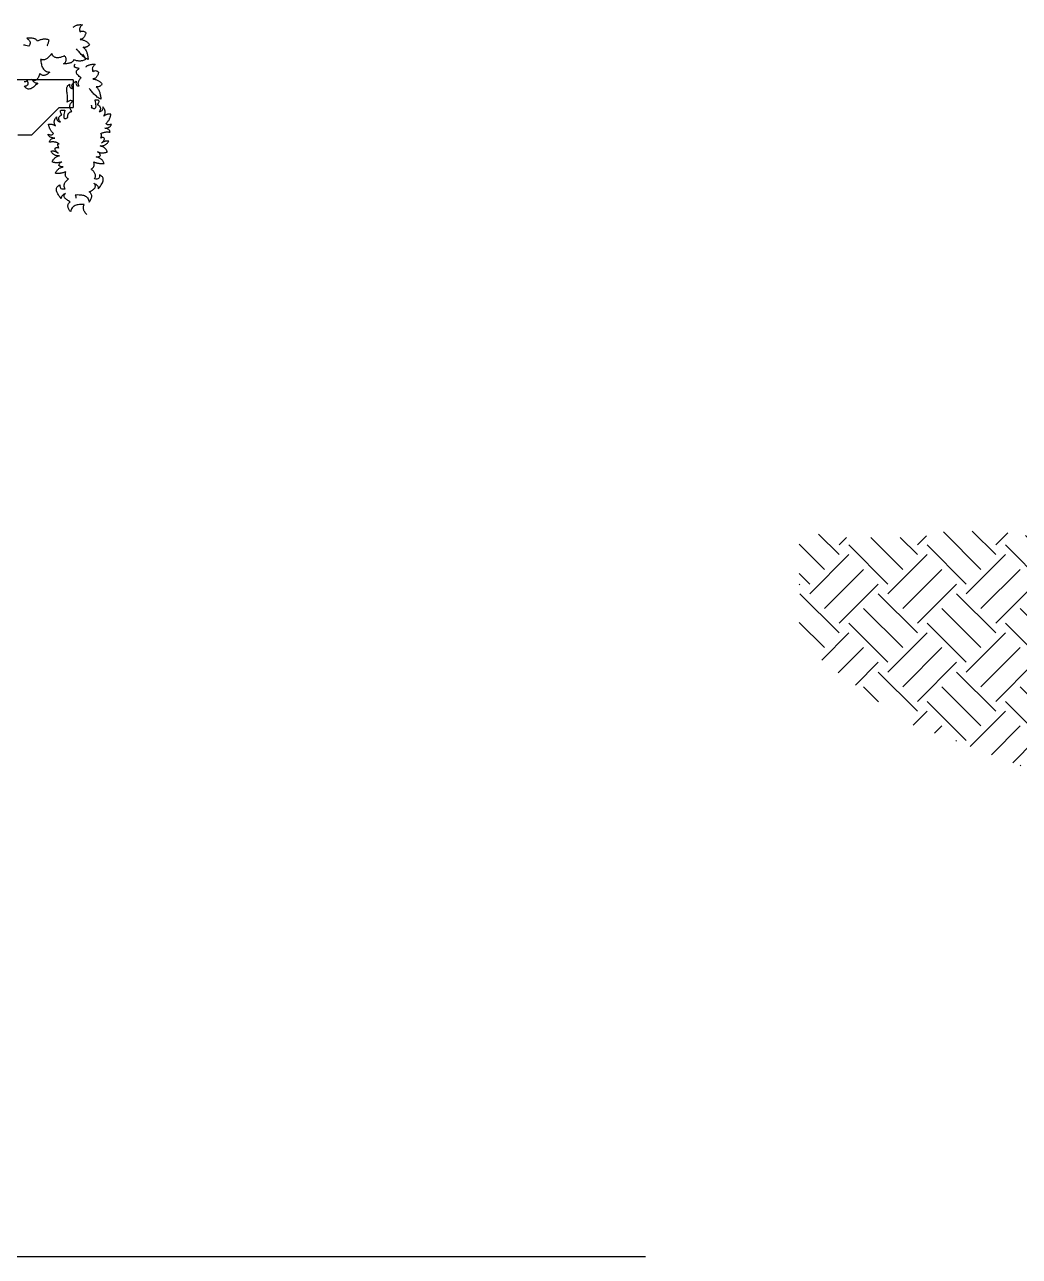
# Model space of a CAD drawing. Extents: x -24232 to 27340, y -23039 to 23489.
# Drawn here: x -17230 to -13637, y -12596 to -8147 of the extents above; entities that cross this region are included whole.
import ezdxf

# ---------------------------------------------------------------- set-up
doc = ezdxf.new("R2010")
doc.units = 0
doc.header["$LTSCALE"] = 10
for name, color, linetype in [('0-HATCH', 8, 'CONTINUOUS'), ('0-TEXT', 7, 'CONTINUOUS'), ('1', 1, 'CONTINUOUS'), ('3', 3, 'CONTINUOUS'), ('4', 4, 'CONTINUOUS')]:
    doc.layers.add(name, color=color, linetype=linetype)

# ---------------------------------------------------------------- blocks, each defined once
blk = doc.blocks.new('A$C190C71B1')
at = {"layer": '3'}
for p, q in [((1900, 1138.6), (0, 1138.6)), ((1900, 1138.6), (1900, 1038.6)), ((1850, 1038.6), (1750, 938.6)), ((1850, 1038.6), (1900, 1038.6)), ((1750, 938.6), (1700, 938.6))]:
    blk.add_line(p, q, dxfattribs=at)

msp = doc.modelspace()

# ---------------------------------------------------------------- hatches: boundary and pattern name
at = {"layer": '0-HATCH'}
h = msp.add_hatch(dxfattribs=at)
h.set_pattern_fill('EARTH', color=256, scale=800, angle=45, style=0)
h.set_pattern_definition([(45, (-38613.3, 10904.23), (3e-14, 282.8427), [200, -200]), (45, (-38666.34, 10957.27), (3e-14, 282.8427), [200, -200]), (45, (-38719.38, 11010.3), (3e-14, 282.8427), [200, -200]), (135, (-38719.38, 11045.66), (-282.8427, 3e-14), [200, -200]), (135, (-38666.34, 11098.69), (-282.8427, 3e-14), [200, -200]), (135, (-38613.3, 11151.72), (-282.8427, 3e-14), [200, -200])])
h.paths.add_polyline_path([(-5188.4, -10051.6), (-5188.4, -9999.6), (-5301.5, -9999.6), (-5404.4, -9999.6), (-5507.2, -9999.6), (-5673.3, -9999.6), (-5815.8, -9999.6), (-5969.3, -9976), (-6298.8, -9976), (-6330, -9983.8), (-6409.1, -9991.7), (-6519.9, -9999.6), (-6646.5, -9999.6), (-6773.1, -9999.6), (-6868, -9991.7), (-7004.1, -9976), (-7620.5, -9976), (-7785.8, -9999.6), (-7944.3, -9976), (-7955.4, -9976), (-7955.4, -10493.4), (-7705.4, -10493.4), (-7705.4, -10743.4), (-7738.3, -10861.6), (-7762, -10940.6), (-7846.5, -11035.6), (-7863.7, -11029.8), (-7999.4, -11075.1), (-8278.2, -11030.8), (-8410.8, -11051.3), (-8616.5, -10964.4), (-8669, -10846.4), (-8700.5, -10769), (-8711.7, -10710.1), (-8804.5, -10583.3), (-8834.4, -10493.7), (-8910, -10445.6), (-8983.1, -10372.4), (-9118.3, -10303.5), (-9211.8, -10330.2), (-9295.8, -10322.2), (-9508.8, -10273), (-9629.1, -10245.2), (-9834.1, -10236.9), (-9985.2, -10236.9), (-10074.5, -10252.4), (-10171.5, -10252.4), (-10262.1, -10308), (-10515.3, -10308), (-10696.7, -10293.9), (-10766.5, -10293.9), (-11099.8, -10358.5), (-11203.6, -10430.8), (-11228.1, -10563.5), (-11287, -10846.4), (-11333.1, -10860.5), (-11361.4, -10927.7), (-11415.1, -10973.6), (-11463.7, -10978), (-11592.1, -10986.8), (-11833.2, -11010.9), (-11891.9, -11035.5), (-12026.1, -11027.6), (-12137.2, -11027.6), (-12200.5, -11003.9), (-12205.4, -10743.4), (-12205.4, -10493.4), (-11955.4, -10493.4), (-11955.4, -9976), (-12058.1, -10015.5), (-12129.3, -9999.6), (-12240, -9991.7), (-12326.4, -9976), (-12328.1, -9976), (-12398.3, -9983.8), (-12501.1, -10007.6), (-12619.8, -9999.6), (-12706.8, -9999.6), (-12770.1, -9999.6), (-12809.7, -9999.6), (-13014.3, -9976), (-13231.4, -9976), (-13308.1, -9999.6), (-13513.8, -9999.6), (-13616.7, -9991.7), (-13718.7, -9976), (-13894.3, -9976), (-13941, -9983.8), (-13996.4, -9999.6), (-14059.7, -9999.6), (-14138.8, -9999.6), (-14217.9, -9999.6), (-14281.2, -9999.6), (-14344.5, -9991.7), (-14407.3, -9976), (-14432.7, -9976), (-14432.7, -10335.1), (-14415.7, -10363.4), (-14344.5, -10450.4), (-14036, -10671.8), (-13490.1, -10877.4), (-13284.4, -10932.7), (-12928.3, -11122.5), (-12588.1, -11185.8), (-12437.8, -11233.2), (-11971, -11170), (-11456.8, -11146.2), (-11179.9, -11138.3), (-10997.9, -11106.7), (-10934.6, -11098.8), (-10839.7, -11051.3), (-10768.5, -11027.6), (-10586.5, -10956.5), (-10309.6, -10901.1), (-10230.5, -10893.2), (-9739.9, -10877.4), (-9581.7, -10909), (-9423.5, -10932.7), (-9146.6, -10972.3), (-9075.4, -10996), (-8798.5, -11122.5), (-8553.2, -11233.2), (-8292.1, -11241.1), (-8070.6, -11217.4), (-7880.7, -11185.8), (-7524.7, -11138.3), (-7200.3, -11083), (-6875.9, -11051.3), (-6638.6, -11003.9), (-6432.9, -10988.1), (-6298.4, -10940.6), (-6243, -10909), (-6013.5, -10806.2), (-5887, -10703.4), (-5823.7, -10592.7)])

# ---------------------------------------------------------------- linework, layer by layer
at = {"layer": '1'}
for points in [[(-17054.6, -8155.8), (-17054.6, -8155.8), (-17052.7, -8154.3), (-17050.8, -8153), (-17048.8, -8151.8), (-17046.9, -8150.8), (-17044.9, -8149.8), (-17042.8, -8149), (-17040.7, -8148.4), (-17038.6, -8147.8), (-17036.5, -8147.3), (-17034.3, -8147.1), (-17032.2, -8146.9), (-17029.9, -8146.7), (-17027.7, -8146.6), (-17025.5, -8146.8), (-17023.2, -8146.9), (-17020.9, -8147.1), (-17020.9, -8147.1), (-17023.1, -8148.7), (-17025, -8150.3), (-17026.5, -8151.9), (-17027.8, -8153.6), (-17029, -8155.2), (-17029.8, -8156.7), (-17030.5, -8158.3), (-17031, -8159.9), (-17031.4, -8161.4), (-17031.4, -8163), (-17031.4, -8164.5), (-17031.3, -8166.2), (-17031.1, -8167.8), (-17030.7, -8169.4), (-17030.3, -8170.9), (-17029.8, -8172.5), (-17029.8, -8172.5), (-17026.1, -8170.8), (-17022.7, -8170), (-17019.8, -8169.8), (-17017.1, -8170.2), (-17014.8, -8171.2), (-17012.6, -8172.4), (-17010.6, -8173.9), (-17008.8, -8175.8), (-17008.8, -8175.8), (-17009.4, -8178.2), (-17010.2, -8180.7), (-17010.9, -8183.1), (-17012, -8185.2), (-17012.9, -8187.3), (-17013.8, -8189.2), (-17015, -8191.1), (-17016.3, -8192.7), (-17017.5, -8194.2), (-17018.9, -8195.5), (-17020.4, -8196.7), (-17022.1, -8197.7), (-17023.8, -8198.6), (-17025.7, -8199.3), (-17027.7, -8199.7), (-17029.7, -8199.9), (-17029.7, -8199.9), (-17026.7, -8200.4), (-17023.8, -8200.9), (-17021.1, -8201.5), (-17018.4, -8202.3), (-17015.9, -8203.2), (-17013.5, -8204), (-17011.2, -8205.1), (-17009, -8206.3), (-17007, -8207.5), (-17005, -8208.9), (-17003.2, -8210.3), (-17001.4, -8211.9), (-16999.7, -8213.6), (-16998.3, -8215.4), (-16996.9, -8217.3), (-16995.6, -8219.2), (-16995.6, -8219.2), (-16996.8, -8220.5), (-16998.1, -8221.7), (-16999.3, -8222.8), (-17000.7, -8223.8), (-17002, -8224.7), (-17003.3, -8225.5), (-17004.7, -8226.4), (-17006, -8227.1), (-17007.4, -8227.7), (-17008.8, -8228.1), (-17010.4, -8228.6), (-17011.9, -8228.7), (-17013.4, -8228.9), (-17014.8, -8228.9), (-17016.4, -8228.8), (-17018, -8228.6), (-17018, -8228.6), (-17015.5, -8230.8), (-17013.3, -8233.3), (-17011.5, -8235.7), (-17009.7, -8238.2), (-17008.2, -8240.9), (-17007, -8243.4), (-17005.8, -8246.2), (-17004.8, -8249), (-17004, -8251.8), (-17003.2, -8254.7), (-17002.6, -8257.6), (-17002.1, -8260.6), (-17001.7, -8263.5), (-17001.2, -8266.5), (-17000.8, -8269.5), (-17000.3, -8272.4), (-17000.3, -8272.4), (-17003, -8271.7), (-17005.7, -8270.7), (-17008.4, -8269.1), (-17011.4, -8267.2), (-17014.1, -8265.1), (-17017, -8262.6), (-17019.9, -8260.1), (-17022.7, -8257.3), (-17025.6, -8254.4), (-17028.3, -8251.4), (-17031.1, -8248.4), (-17033.6, -8245.4), (-17036.1, -8242.5), (-17038.4, -8239.7), (-17040.5, -8237.1), (-17042.5, -8234.6)], [(-17148.8, -8223.2), (-17148, -8221.6), (-17146.9, -8219.3), (-17145.9, -8217.1), (-17145, -8214.7), (-17144.1, -8212.4), (-17143.3, -8210), (-17142.6, -8207.5), (-17142, -8204.9), (-17141.4, -8202.3), (-17141.4, -8202.3), (-17144.2, -8201.3), (-17146.8, -8200.5), (-17149.5, -8199.9), (-17152.3, -8199.6), (-17155, -8199.3), (-17157.7, -8199.2), (-17160.3, -8199.3), (-17162.9, -8199.6), (-17165.6, -8200), (-17168.3, -8200.5), (-17170.9, -8201.2), (-17173.6, -8202.1), (-17176.2, -8203), (-17178.8, -8204.1), (-17181.4, -8205.3), (-17184, -8206.7), (-17184, -8206.7), (-17185.3, -8204.4), (-17186.8, -8202.5), (-17188.4, -8200.8), (-17190.3, -8199.4), (-17192.4, -8198.3), (-17194.6, -8197.4), (-17197.1, -8196.8), (-17199.6, -8196.3), (-17202.3, -8196), (-17205, -8195.8), (-17207.9, -8195.8), (-17210.7, -8195.7), (-17213.7, -8195.8), (-17216.6, -8195.9), (-17219.6, -8196), (-17222.6, -8196.1), (-17222.6, -8196.1), (-17220.2, -8197.5), (-17218, -8199), (-17216.1, -8200.5), (-17214.5, -8202.1), (-17213.1, -8203.6), (-17212, -8205.3), (-17211.2, -8207.1), (-17210.5, -8208.8), (-17210.2, -8210.7), (-17210.1, -8212.6), (-17210.3, -8214.5), (-17210.7, -8216.4), (-17211.3, -8218.5), (-17212.4, -8220.6), (-17213.6, -8222.7), (-17215, -8224.8), (-17215, -8224.8), (-17220.3, -8223.1), (-17225.1, -8221.9), (-17229.7, -8221), (-17233.8, -8220.5)], [(-17020, -8253.1), (-17019, -8254.6), (-17017.7, -8256.7), (-17016.4, -8258.8), (-17015.2, -8261), (-17014.1, -8263.3), (-17013, -8265.5), (-17012, -8267.9), (-17011.1, -8270.4), (-17010.2, -8273), (-17010.2, -8273), (-17012.8, -8274.3), (-17015.3, -8275.3), (-17018, -8276.3), (-17020.7, -8276.9), (-17023.3, -8277.5), (-17026, -8277.9), (-17028.6, -8278.1), (-17031.3, -8278.1), (-17034, -8278.1), (-17036.7, -8277.9), (-17039.4, -8277.5), (-17042.1, -8276.9), (-17044.8, -8276.4), (-17047.6, -8275.5), (-17050.3, -8274.7), (-17053, -8273.6), (-17053, -8273.6), (-17054, -8276), (-17055.3, -8278.1), (-17056.7, -8279.9), (-17058.4, -8281.6), (-17060.4, -8282.9), (-17062.5, -8284.1), (-17064.9, -8285), (-17067.3, -8285.7), (-17069.9, -8286.4), (-17072.6, -8286.9), (-17075.4, -8287.3), (-17078.2, -8287.7), (-17081.2, -8287.9), (-17084.2, -8288.2), (-17087.1, -8288.4), (-17090.1, -8288.7), (-17090.1, -8288.7), (-17087.8, -8286.9), (-17085.9, -8285.3), (-17084.2, -8283.6), (-17082.8, -8281.8), (-17081.5, -8280.1), (-17080.6, -8278.3), (-17080, -8276.4), (-17079.6, -8274.6), (-17079.5, -8272.7), (-17079.6, -8270.8), (-17080.1, -8269), (-17080.7, -8267.1), (-17081.6, -8265.1), (-17082.8, -8263.2), (-17084.3, -8261.2), (-17086, -8259.2), (-17086, -8259.2), (-17091, -8261.6), (-17095.6, -8263.4), (-17100, -8264.8), (-17104.1, -8265.7), (-17107.8, -8266.3), (-17111.3, -8266.6), (-17114.4, -8266.4), (-17117.4, -8265.9), (-17120, -8264.9), (-17122.5, -8263.8), (-17124.6, -8262.2), (-17126.5, -8260.4), (-17128.2, -8258.3), (-17129.8, -8256), (-17131.1, -8253.3), (-17132.3, -8250.5), (-17132.3, -8250.5), (-17134.5, -8253.7), (-17136.8, -8256.8), (-17139.1, -8259.6), (-17141.4, -8262.2), (-17143.7, -8264.6), (-17146.1, -8266.7), (-17148.6, -8268.7), (-17150.9, -8270.3), (-17153.5, -8271.6), (-17156, -8272.6), (-17158.6, -8273.4), (-17161.2, -8273.8), (-17163.9, -8273.9), (-17166.6, -8273.6), (-17169.3, -8273), (-17172.2, -8272.1), (-17172.2, -8272.1), (-17171.7, -8276.6), (-17171.2, -8281), (-17170.4, -8285.5), (-17169.6, -8289.6), (-17168.6, -8293.6), (-17167.4, -8297.4), (-17165.9, -8300.9), (-17164.3, -8304.2), (-17162.3, -8307.1), (-17160, -8309.9), (-17157.5, -8312.2), (-17154.6, -8314.1), (-17151.3, -8315.7), (-17147.6, -8316.9), (-17143.6, -8317.6), (-17139, -8317.8), (-17139, -8317.8), (-17141.2, -8319.8), (-17143.4, -8321.8), (-17145.6, -8323.5), (-17148, -8325.1), (-17150.2, -8326.5), (-17152.5, -8327.8), (-17154.7, -8328.8), (-17157, -8329.6), (-17159.3, -8329.9), (-17161.5, -8330.2), (-17163.8, -8330), (-17166.1, -8329.5), (-17168.5, -8328.7), (-17170.8, -8327.3), (-17173, -8325.6), (-17175.4, -8323.4), (-17175.4, -8323.4), (-17176.5, -8326.7), (-17177.7, -8330), (-17179, -8333), (-17180.3, -8335.9), (-17181.7, -8338.5), (-17183.2, -8340.9), (-17184.8, -8343.1), (-17186.4, -8344.9), (-17188.3, -8346.3), (-17190.1, -8347.5), (-17192.1, -8348.2), (-17194.1, -8348.4), (-17196.3, -8348.3), (-17198.6, -8347.5), (-17201.1, -8346.3), (-17203.7, -8344.5), (-17203.7, -8344.5), (-17201.6, -8347.5), (-17199.3, -8350.3), (-17196.9, -8352.7), (-17194.4, -8354.8), (-17191.7, -8356.4), (-17188.8, -8357.4), (-17185.7, -8357.7), (-17182.3, -8357.3), (-17182.3, -8357.3), (-17186.5, -8361.9), (-17190.5, -8365.8), (-17194.3, -8369.4), (-17197.9, -8372.3), (-17201.6, -8374.8), (-17204.9, -8376.6), (-17208.2, -8378.1), (-17211.4, -8379.1), (-17214.4, -8379.4), (-17217.2, -8379.3), (-17219.8, -8378.7), (-17222.2, -8377.7), (-17224.6, -8376.1), (-17226.8, -8374.1), (-17228.8, -8371.7), (-17230.7, -8368.8)], [(-17005.8, -8832.3), (-17006.7, -8831.3), (-17009, -8828.6), (-17011.1, -8826), (-17012.9, -8823.4), (-17014.5, -8820.6), (-17015.7, -8818.1), (-17016.7, -8815.4), (-17017.4, -8812.8), (-17017.8, -8810), (-17017.8, -8807.4), (-17017.5, -8804.7), (-17016.9, -8802.1), (-17015.9, -8799.5), (-17014.6, -8796.8), (-17014.6, -8796.8), (-17019.2, -8796.6), (-17023.6, -8796.6), (-17028.1, -8796.7), (-17032.3, -8796.9), (-17036.4, -8797.3), (-17040.3, -8798), (-17044.1, -8799), (-17047.6, -8800.2), (-17050.7, -8801.8), (-17053.7, -8803.6), (-17056.4, -8805.8), (-17058.7, -8808.4), (-17060.7, -8811.5), (-17062.4, -8815), (-17063.6, -8818.9), (-17064.5, -8823.4), (-17064.5, -8823.4), (-17066.1, -8821), (-17067.8, -8818.5), (-17069.2, -8816.1), (-17070.4, -8813.5), (-17071.5, -8811.1), (-17072.5, -8808.7), (-17073.2, -8806.3), (-17073.7, -8804), (-17073.7, -8801.7), (-17073.6, -8799.4), (-17073.1, -8797.1), (-17072.4, -8794.9), (-17071.2, -8792.7), (-17069.5, -8790.6), (-17067.5, -8788.6), (-17065, -8786.5), (-17065, -8786.5), (-17068.1, -8785), (-17071.2, -8783.4), (-17074, -8781.7), (-17076.7, -8780), (-17079.1, -8778.3), (-17081.2, -8776.4), (-17083.2, -8774.6), (-17084.8, -8772.7), (-17086, -8770.7), (-17086.8, -8768.7), (-17087.3, -8766.6), (-17087.3, -8764.6), (-17086.8, -8762.5), (-17085.7, -8760.3), (-17084.2, -8758), (-17082, -8755.6), (-17082, -8755.6), (-17085.3, -8757.3), (-17088.3, -8759.2), (-17091.1, -8761.2), (-17093.5, -8763.4), (-17095.5, -8765.9), (-17096.9, -8768.7), (-17097.6, -8771.7), (-17097.6, -8775.1), (-17097.6, -8775.1), (-17101.6, -8770.4), (-17105, -8765.8), (-17107.9, -8761.6), (-17110.4, -8757.6), (-17112.3, -8753.6), (-17113.7, -8750.1), (-17114.7, -8746.6), (-17115.2, -8743.3), (-17115.2, -8740.3), (-17114.7, -8737.5), (-17113.7, -8735), (-17112.4, -8732.7), (-17110.5, -8730.6), (-17108.2, -8728.7), (-17105.5, -8727), (-17102.4, -8725.6), (-17102.4, -8725.6), (-17102.4, -8729.8), (-17101.9, -8733.2), (-17100.7, -8736.1), (-17098.9, -8738.1), (-17096.2, -8739.6), (-17092.9, -8740.3), (-17088.7, -8740.3), (-17083.6, -8739.6), (-17083.6, -8739.6), (-17085.1, -8736.9), (-17086.3, -8734.4), (-17087, -8731.8), (-17087.3, -8729.4), (-17087.3, -8726.9), (-17087.1, -8724.7), (-17086.5, -8722.4), (-17085.6, -8720.2), (-17084.4, -8718), (-17083.2, -8716), (-17081.6, -8713.8), (-17079.9, -8711.8), (-17077.9, -8709.9), (-17076, -8707.9), (-17073.9, -8706), (-17071.7, -8704.1), (-17071.7, -8704.1), (-17073.5, -8703.2), (-17075.2, -8702.1), (-17076.7, -8701), (-17078, -8699.8), (-17079.1, -8698.5), (-17080.2, -8697.2), (-17081, -8695.6), (-17081.8, -8694), (-17082.3, -8692.4), (-17082.7, -8690.6), (-17082.9, -8688.6), (-17083, -8686.7), (-17082.9, -8684.6), (-17082.7, -8682.4), (-17082.2, -8680.3), (-17081.7, -8677.9), (-17081.7, -8677.9), (-17083.9, -8679.1), (-17086.1, -8680.1), (-17088.2, -8680.9), (-17090.6, -8681.7), (-17092.8, -8682.3), (-17095.2, -8682.8), (-17097.5, -8683.1), (-17099.9, -8683.5), (-17102.2, -8683.8), (-17104.5, -8684), (-17107, -8684), (-17109.4, -8684), (-17111.8, -8684), (-17114.3, -8683.9), (-17116.7, -8683.8), (-17119.1, -8683.7), (-17119.1, -8683.7), (-17118.1, -8681.4), (-17116.9, -8679.2), (-17115.6, -8677), (-17114.2, -8675.1), (-17112.8, -8673.3), (-17111.3, -8671.5), (-17109.6, -8669.8), (-17107.9, -8668.3), (-17106, -8666.9), (-17104.1, -8665.6), (-17102.1, -8664.4), (-17099.9, -8663.4), (-17097.7, -8662.6), (-17095.4, -8661.7), (-17093.1, -8661), (-17090.6, -8660.4), (-17090.6, -8660.4), (-17093.1, -8660.4), (-17095.4, -8660.2), (-17097.7, -8659.8), (-17099.7, -8659.4), (-17101.5, -8658.7), (-17103.2, -8657.8), (-17104.6, -8656.9), (-17105.9, -8655.6), (-17105.9, -8655.6), (-17105.1, -8652.3), (-17104, -8649.7), (-17102.8, -8647.6), (-17101.4, -8645.8), (-17100, -8644.5), (-17098.4, -8643.5), (-17096.8, -8642.7), (-17095.1, -8642.1), (-17095.1, -8642.1), (-17097.4, -8642.9), (-17099.6, -8643.7), (-17101.7, -8644.3), (-17103.9, -8644.7), (-17106.1, -8645.2), (-17108.3, -8645.5), (-17110.5, -8645.7), (-17112.7, -8645.8), (-17114.8, -8645.7), (-17117, -8645.6), (-17119.2, -8645.4), (-17121.3, -8645.1), (-17123.4, -8644.7), (-17125.5, -8644.2), (-17127.8, -8643.6), (-17129.9, -8642.9), (-17129.9, -8642.9), (-17129.6, -8641), (-17129, -8639.2), (-17128.3, -8637.5), (-17127.4, -8635.8), (-17126.4, -8634.1), (-17125.2, -8632.6), (-17123.8, -8631.1), (-17122.3, -8629.7), (-17120.7, -8628.2), (-17118.8, -8626.9), (-17116.8, -8625.6), (-17114.7, -8624.5), (-17112.4, -8623.3), (-17109.8, -8622.2), (-17107.3, -8621.1), (-17104.5, -8620.2), (-17104.5, -8620.2), (-17107.8, -8620.4), (-17110.7, -8620.4), (-17113.4, -8620.1), (-17115.9, -8619.6), (-17118.3, -8619), (-17120.5, -8618.2), (-17122.6, -8617.2), (-17124.4, -8616.1), (-17126.2, -8614.8), (-17127.8, -8613.4), (-17129.3, -8612.1), (-17130.6, -8610.4), (-17131.9, -8608.8), (-17133.1, -8607.1), (-17134.3, -8605.3), (-17135.5, -8603.5), (-17135.5, -8603.5), (-17134, -8603.3), (-17132.5, -8603.2), (-17131, -8603.1), (-17129.3, -8603), (-17127.9, -8603.1), (-17126.2, -8603.1), (-17124.6, -8603.4), (-17123, -8603.7), (-17121.5, -8604.2), (-17119.8, -8604.7), (-17118.1, -8605.4), (-17116.3, -8606.3), (-17114.5, -8607.3), (-17112.7, -8608.4), (-17110.8, -8609.8), (-17108.9, -8611.3), (-17108.9, -8611.3), (-17112, -8608.7), (-17114.6, -8606.3), (-17116.7, -8603.8), (-17118.4, -8601.5), (-17119.5, -8599.1), (-17119.9, -8596.9), (-17120.1, -8594.5), (-17119.6, -8592.4), (-17119.6, -8592.4), (-17117.6, -8591.5), (-17115.8, -8590.9), (-17114, -8590.5), (-17112.4, -8590.4), (-17110.9, -8590.6), (-17109.5, -8591), (-17108.2, -8591.8), (-17107.1, -8592.7), (-17107.1, -8592.7), (-17108.2, -8588.9), (-17109.1, -8585.7), (-17109.6, -8583), (-17109.8, -8580.8), (-17109.7, -8579), (-17108.9, -8577.8), (-17107.6, -8577.1), (-17105.5, -8577), (-17105.5, -8577), (-17107.4, -8575.9), (-17109.5, -8574.9), (-17111.4, -8573.9), (-17113.5, -8573), (-17115.6, -8572.4), (-17117.7, -8571.8), (-17119.8, -8571.1), (-17122.1, -8570.8), (-17124.2, -8570.4), (-17126.5, -8570.3), (-17128.8, -8570.3), (-17131.1, -8570.3), (-17133.4, -8570.3), (-17135.9, -8570.6), (-17138.3, -8571.1), (-17140.7, -8571.5), (-17140.7, -8571.5), (-17140.2, -8568.6), (-17139.1, -8565.9), (-17137.6, -8563.4), (-17135.5, -8561.3), (-17132.9, -8559.7), (-17129.8, -8558.2), (-17125.9, -8557.3), (-17121.4, -8556.6), (-17121.4, -8556.6), (-17124, -8556.5), (-17126.4, -8556.3), (-17128.6, -8555.9), (-17130.8, -8555.4), (-17132.7, -8554.8), (-17134.6, -8554.3), (-17136.3, -8553.5), (-17137.8, -8552.7), (-17139.2, -8551.8), (-17140.5, -8550.8), (-17141.7, -8549.6), (-17142.7, -8548.4), (-17143.5, -8547.1), (-17144.3, -8545.9), (-17144.8, -8544.3), (-17145.4, -8542.8), (-17145.4, -8542.8), (-17141.3, -8543.7), (-17137.5, -8544.2), (-17134.3, -8544.4), (-17131.7, -8544.2), (-17129.5, -8543.7), (-17127.9, -8542.6), (-17126.7, -8541.2), (-17126.1, -8539.4), (-17126.1, -8539.4), (-17128.4, -8537.1), (-17130.6, -8535), (-17132.5, -8532.8), (-17134.2, -8530.7), (-17135.7, -8528.6), (-17137, -8526.4), (-17138, -8524.4), (-17139, -8522.3), (-17139.9, -8520.3), (-17140.6, -8518.2), (-17141.3, -8516.2), (-17141.9, -8514.1), (-17142.4, -8512.2), (-17142.8, -8510.2), (-17143.3, -8508.2), (-17143.8, -8506.2), (-17143.8, -8506.2), (-17142, -8506), (-17140.1, -8505.9), (-17138.3, -8505.8), (-17136.6, -8505.9), (-17134.8, -8506), (-17133.2, -8506.2), (-17131.5, -8506.5), (-17129.9, -8506.9), (-17128.3, -8507.3), (-17126.8, -8507.9), (-17125.2, -8508.6), (-17123.8, -8509.3), (-17122.4, -8510.1), (-17120.8, -8510.9), (-17119.6, -8511.9), (-17118.2, -8512.9), (-17118.2, -8512.9), (-17119.7, -8510.2), (-17120.9, -8507.7), (-17121.9, -8505.3), (-17122.5, -8502.9), (-17122.8, -8500.6), (-17123, -8498.4), (-17122.9, -8496.2), (-17122.6, -8494.2), (-17122.1, -8492.2), (-17121.5, -8490.3), (-17120.7, -8488.5), (-17119.7, -8486.5), (-17118.7, -8484.9), (-17117.4, -8483.1), (-17116.2, -8481.3), (-17114.9, -8479.7), (-17114.9, -8479.7), (-17114.6, -8484.7), (-17113.6, -8488.6), (-17112.3, -8491.7), (-17110.5, -8493.9), (-17108.5, -8495.6), (-17106, -8496.7), (-17103.5, -8497.5), (-17100.9, -8497.8), (-17100.9, -8497.8), (-17102.6, -8495.9), (-17104, -8493.9), (-17105.2, -8492), (-17105.9, -8490.2), (-17106.6, -8488.4), (-17106.9, -8486.7), (-17106.9, -8484.9), (-17106.8, -8483.3), (-17106.2, -8481.8), (-17105.5, -8480.2), (-17104.4, -8478.7), (-17103.2, -8477.3), (-17101.6, -8476), (-17099.7, -8474.5), (-17097.7, -8473.4), (-17095.2, -8472.1), (-17095.2, -8472.1), (-17097.6, -8468.7), (-17099.2, -8465.6), (-17100.3, -8463.1), (-17100.9, -8461), (-17101, -8459.4), (-17100.6, -8458.1), (-17100, -8457), (-17098.8, -8456.3), (-17097.5, -8455.8), (-17096, -8455.5), (-17094.4, -8455.4), (-17092.5, -8455.3), (-17090.6, -8455.4), (-17088.7, -8455.3), (-17086.9, -8455.3), (-17085.2, -8455.2), (-17085.2, -8455.2), (-17086.6, -8461.5), (-17087.8, -8466.8), (-17088.5, -8471.4), (-17088.8, -8475.3), (-17088.8, -8478.6), (-17088.7, -8481.2), (-17088, -8483.1), (-17087.2, -8484.6), (-17086.3, -8485.6), (-17085, -8486.1), (-17083.5, -8486.3), (-17081.8, -8486), (-17080.2, -8485.5), (-17078.2, -8484.8), (-17076.2, -8483.8), (-17074.2, -8482.6), (-17074.2, -8482.6), (-17074.4, -8480.4), (-17074.6, -8478.4), (-17074.5, -8476.3), (-17074.2, -8474.5), (-17073.9, -8472.6), (-17073.3, -8471), (-17072.6, -8469.3), (-17071.8, -8467.9), (-17070.7, -8466.6), (-17069.6, -8465.3), (-17068.3, -8464.1), (-17066.9, -8463.1), (-17065.1, -8462.1), (-17063.4, -8461.3), (-17061.5, -8460.6), (-17059.4, -8459.9), (-17059.4, -8459.9), (-17061.4, -8457.4), (-17063.1, -8455), (-17064.5, -8452.5), (-17065.6, -8450.1), (-17066.4, -8447.7), (-17067, -8445.4), (-17067.2, -8443.1), (-17067.1, -8440.8), (-17066.7, -8438.5), (-17066, -8436.3), (-17065.1, -8434.1), (-17063.8, -8431.9), (-17062.2, -8429.7), (-17060.4, -8427.6), (-17058.3, -8425.7), (-17055.8, -8423.6), (-17055.8, -8423.6), (-17058.1, -8422.2), (-17060.5, -8421.4), (-17062.9, -8421), (-17065.4, -8421.2), (-17067.9, -8421.9), (-17070.6, -8423), (-17073.2, -8424.7), (-17076, -8426.9), (-17076, -8426.9), (-17075.9, -8425.3), (-17075.9, -8423.8), (-17075.7, -8422.2), (-17075.7, -8420.6), (-17075.5, -8419.1), (-17075.5, -8417.5), (-17075.4, -8416), (-17075.3, -8414.4), (-17075.2, -8412.8), (-17075.2, -8411.3), (-17075, -8409.7), (-17075, -8408), (-17074.8, -8406.6), (-17074.8, -8404.9), (-17074.7, -8403.5), (-17074.6, -8401.8), (-17074.6, -8401.8), (-17075.9, -8397.1), (-17076.9, -8392.8), (-17077.6, -8389), (-17078, -8385.4), (-17078.1, -8382.1), (-17078.1, -8379.2), (-17077.7, -8376.5), (-17077.2, -8374.1), (-17076.4, -8371.9), (-17075.6, -8369.9), (-17074.6, -8368.3), (-17073.4, -8366.6), (-17072, -8365.3), (-17070.7, -8363.9), (-17069.2, -8362.7), (-17067.6, -8361.6), (-17067.6, -8361.6), (-17068.1, -8365.5), (-17068, -8368.8), (-17067.3, -8371.6), (-17066.1, -8373.8), (-17064.2, -8375.5), (-17061.9, -8376.7), (-17059, -8377.4), (-17055.5, -8377.5), (-17055.5, -8377.5), (-17057, -8374.9), (-17058.1, -8372.3), (-17058.7, -8370.1), (-17059, -8368), (-17059.1, -8366), (-17058.8, -8364.1), (-17058, -8362.4), (-17057.2, -8360.9), (-17056.1, -8359.5), (-17054.8, -8358.2), (-17053.3, -8356.8), (-17051.6, -8355.6), (-17049.7, -8354.5), (-17047.7, -8353.4), (-17045.6, -8352.4), (-17043.4, -8351.4), (-17043.4, -8351.4), (-17044.4, -8355.4), (-17044.6, -8358.9), (-17044.2, -8361.8), (-17043.2, -8364.2), (-17041.5, -8366), (-17039.2, -8367.3), (-17036.1, -8368), (-17032.5, -8368.2), (-17032.5, -8368.2), (-17033.9, -8366.2), (-17034.9, -8364.2), (-17035.7, -8362.2), (-17036.2, -8360.3), (-17036.4, -8358.3), (-17036.3, -8356.5), (-17036, -8354.6), (-17035.6, -8352.7), (-17034.8, -8350.9), (-17034.1, -8349.1), (-17033, -8347.3), (-17031.9, -8345.5), (-17030.6, -8343.7), (-17029.2, -8341.9), (-17027.8, -8340.1), (-17026.3, -8338.3), (-17026.3, -8338.3), (-17029.8, -8335.8), (-17033, -8333.4), (-17035.7, -8330.9), (-17037.9, -8328.5), (-17039.9, -8326.3), (-17041.3, -8324), (-17042.3, -8321.9), (-17042.9, -8319.8), (-17043.1, -8317.7), (-17042.8, -8315.9), (-17042.2, -8313.9), (-17041, -8312), (-17039.5, -8310.2), (-17037.6, -8308.5), (-17035.3, -8306.9), (-17032.5, -8305.2), (-17032.5, -8305.2), (-17034.4, -8304.8), (-17036.4, -8304.3), (-17038.3, -8303.9), (-17040.2, -8303.4), (-17042.2, -8303.1), (-17043.9, -8302.5), (-17045.6, -8301.9), (-17047, -8301.4), (-17048.3, -8300.6), (-17049.3, -8299.7), (-17050, -8298.6), (-17050.4, -8297.4), (-17050.4, -8295.9), (-17050.1, -8294.2), (-17049.3, -8292.2), (-17048, -8290), (-17048, -8290), (-17048, -8289.9)], [(-17008.6, -8298.8), (-17008.6, -8298.8), (-17006.7, -8297.3), (-17004.9, -8296), (-17002.8, -8294.8), (-17000.9, -8293.8), (-16998.9, -8292.8), (-16996.8, -8292), (-16994.7, -8291.3), (-16992.6, -8290.8), (-16990.5, -8290.3), (-16988.3, -8290.1), (-16986.2, -8289.8), (-16983.9, -8289.7), (-16981.7, -8289.6), (-16979.6, -8289.8), (-16977.3, -8289.9), (-16975, -8290.1), (-16975, -8290.1), (-16977.1, -8291.7), (-16979, -8293.3), (-16980.5, -8294.9), (-16981.8, -8296.5), (-16983, -8298.2), (-16983.8, -8299.7), (-16984.5, -8301.3), (-16985, -8302.9), (-16985.4, -8304.4), (-16985.5, -8306), (-16985.4, -8307.5), (-16985.3, -8309.2), (-16985.1, -8310.8), (-16984.8, -8312.4), (-16984.3, -8313.9), (-16983.8, -8315.5), (-16983.8, -8315.5), (-16980.1, -8313.8), (-16976.7, -8313), (-16973.8, -8312.8), (-16971.1, -8313.1), (-16968.9, -8314.1), (-16966.6, -8315.4), (-16964.6, -8316.9), (-16962.8, -8318.8), (-16962.8, -8318.8), (-16963.4, -8321.2), (-16964.2, -8323.7), (-16964.9, -8326), (-16966, -8328.2), (-16966.9, -8330.3), (-16967.9, -8332.1), (-16969, -8334), (-16970.3, -8335.7), (-16971.5, -8337.2), (-16973, -8338.5), (-16974.4, -8339.7), (-16976.1, -8340.7), (-16977.8, -8341.5), (-16979.7, -8342.3), (-16981.7, -8342.7), (-16983.7, -8342.9), (-16983.7, -8342.9), (-16980.8, -8343.4), (-16977.8, -8343.9), (-16975.1, -8344.5), (-16972.4, -8345.3), (-16969.9, -8346.2), (-16967.5, -8347), (-16965.2, -8348.1), (-16963, -8349.3), (-16961, -8350.5), (-16959, -8351.8), (-16957.2, -8353.3), (-16955.4, -8354.8), (-16953.8, -8356.6), (-16952.3, -8358.4), (-16950.9, -8360.2), (-16949.6, -8362.2), (-16949.6, -8362.2), (-16950.8, -8363.4), (-16952.1, -8364.7), (-16953.3, -8365.8), (-16954.7, -8366.7), (-16956, -8367.7), (-16957.3, -8368.5), (-16958.7, -8369.4), (-16960.1, -8370.1), (-16961.4, -8370.6), (-16962.8, -8371.1), (-16964.4, -8371.5), (-16965.9, -8371.7), (-16967.4, -8371.9), (-16968.8, -8371.9), (-16970.4, -8371.8), (-16972, -8371.6), (-16972, -8371.6), (-16969.5, -8373.8), (-16967.3, -8376.2), (-16965.5, -8378.6), (-16963.7, -8381.2), (-16962.2, -8383.8), (-16961, -8386.4), (-16959.8, -8389.2), (-16958.8, -8392), (-16958, -8394.8), (-16957.2, -8397.7), (-16956.6, -8400.6), (-16956.2, -8403.5), (-16955.7, -8406.5), (-16955.2, -8409.4), (-16954.8, -8412.4), (-16954.4, -8415.4), (-16954.4, -8415.4), (-16957, -8414.6), (-16959.7, -8413.6), (-16962.4, -8412.1), (-16965.4, -8410.2), (-16968.2, -8408.1), (-16971, -8405.6), (-16973.9, -8403.1), (-16976.7, -8400.3), (-16979.6, -8397.3), (-16982.4, -8394.4), (-16985.1, -8391.4), (-16987.6, -8388.4), (-16990.1, -8385.5), (-16992.4, -8382.7), (-16994.5, -8380), (-16996.5, -8377.6)], [(-17230.7, -8368.8), (-17226.5, -8368.2), (-17223.2, -8367.2), (-17220.6, -8365.7), (-17218.8, -8363.6), (-17217.7, -8360.7), (-17217.4, -8357.3), (-17218, -8353.2), (-17219.4, -8348.2), (-17219.4, -8348.2), (-17221.9, -8350.1), (-17224.2, -8351.6), (-17226.6, -8352.7), (-17229, -8353.3), (-17231.4, -8353.7)], [(-17043.6, -8773.7), (-17043.6, -8771.7), (-17043.9, -8769), (-17044.6, -8766.4), (-17045.5, -8763.8), (-17046.9, -8761.1), (-17046.9, -8761.1), (-17042.3, -8760.9), (-17037.8, -8760.8), (-17033.3, -8760.9), (-17029.1, -8761.2), (-17025, -8761.6), (-17021.1, -8762.3), (-17017.4, -8763.2), (-17013.9, -8764.4), (-17010.7, -8766), (-17007.7, -8767.8), (-17005.1, -8770), (-17002.8, -8772.6), (-17000.7, -8775.6), (-16999, -8779.1), (-16997.8, -8783.1), (-16996.9, -8787.6), (-16996.9, -8787.6), (-16995.3, -8785.1), (-16993.6, -8782.7), (-16992.2, -8780.2), (-16991, -8777.7), (-16989.9, -8775.2), (-16988.9, -8772.8), (-16988.2, -8770.5), (-16987.8, -8768.1), (-16987.7, -8765.8), (-16987.8, -8763.5), (-16988.3, -8761.3), (-16989.1, -8759), (-16990.3, -8756.9), (-16992, -8754.7), (-16993.9, -8752.8), (-16996.4, -8750.7), (-16996.4, -8750.7), (-16993.3, -8749.2), (-16990.2, -8747.5), (-16987.4, -8745.9), (-16984.8, -8744.1), (-16982.4, -8742.4), (-16980.2, -8740.5), (-16978.3, -8738.7), (-16976.7, -8736.8), (-16975.5, -8734.8), (-16974.7, -8732.8), (-16974.2, -8730.7), (-16974.3, -8728.7), (-16974.7, -8726.6), (-16975.8, -8724.4), (-16977.4, -8722.1), (-16979.5, -8719.7), (-16979.5, -8719.7), (-16976.2, -8721.5), (-16973.2, -8723.3), (-16970.4, -8725.3), (-16968, -8727.5), (-16966, -8730), (-16964.6, -8732.8), (-16963.9, -8735.8), (-16963.9, -8739.2), (-16963.9, -8739.2), (-16959.9, -8734.4), (-16956.5, -8729.9), (-16953.6, -8725.7), (-16951.1, -8721.6), (-16949.2, -8717.7), (-16947.8, -8714.1), (-16946.8, -8710.6), (-16946.3, -8707.3), (-16946.4, -8704.4), (-16946.9, -8701.6), (-16947.8, -8699.1), (-16949.2, -8696.8), (-16951.1, -8694.7), (-16953.4, -8692.7), (-16956.1, -8691.1), (-16959.2, -8689.7), (-16959.2, -8689.7), (-16959.2, -8693.9), (-16959.7, -8697.3), (-16960.9, -8700.1), (-16962.7, -8702.2), (-16965.4, -8703.7), (-16968.7, -8704.4), (-16972.9, -8704.5), (-16978, -8703.8), (-16978, -8703.8), (-16976.5, -8701), (-16975.3, -8698.5), (-16974.6, -8696), (-16974.3, -8693.5), (-16974.2, -8691.1), (-16974.5, -8688.8), (-16975.1, -8686.5), (-16976, -8684.3), (-16977.2, -8682.1), (-16978.5, -8680.1), (-16980, -8678), (-16981.7, -8676), (-16983.7, -8674), (-16985.6, -8672), (-16987.7, -8670.2), (-16989.9, -8668.2), (-16989.9, -8668.2), (-16988.1, -8667.4), (-16986.5, -8666.3), (-16985, -8665.2), (-16983.6, -8664), (-16982.5, -8662.6), (-16981.4, -8661.3), (-16980.6, -8659.7), (-16979.8, -8658.2), (-16979.3, -8656.5), (-16979, -8654.7), (-16978.8, -8652.8), (-16978.7, -8650.9), (-16978.8, -8648.7), (-16979, -8646.6), (-16979.5, -8644.4), (-16980, -8642.1), (-16980, -8642.1), (-16977.8, -8643.2), (-16975.6, -8644.2), (-16973.4, -8645.1), (-16971.1, -8645.8), (-16968.8, -8646.4), (-16966.5, -8646.9), (-16964.2, -8647.2), (-16961.8, -8647.5), (-16959.5, -8647.9), (-16957.2, -8648), (-16954.7, -8648.1), (-16952.3, -8648.1), (-16949.8, -8648.1), (-16947.4, -8648), (-16945, -8647.9), (-16942.6, -8647.8), (-16942.6, -8647.8), (-16943.6, -8645.4), (-16944.8, -8643.3), (-16946.1, -8641.1), (-16947.5, -8639.2), (-16948.9, -8637.3), (-16950.4, -8635.6), (-16952.1, -8633.8), (-16953.9, -8632.4), (-16955.8, -8631), (-16957.7, -8629.7), (-16959.7, -8628.5), (-16961.8, -8627.5), (-16964.1, -8626.6), (-16966.3, -8625.8), (-16968.7, -8625.1), (-16971.2, -8624.5), (-16971.2, -8624.5), (-16968.6, -8624.5), (-16966.3, -8624.3), (-16964.1, -8623.9), (-16962.1, -8623.5), (-16960.2, -8622.7), (-16958.6, -8621.9), (-16957.2, -8620.9), (-16955.8, -8619.7), (-16955.8, -8619.7), (-16956.7, -8616.4), (-16957.8, -8613.8), (-16958.9, -8611.6), (-16960.3, -8609.9), (-16961.8, -8608.5), (-16963.4, -8607.6), (-16965, -8606.8), (-16966.6, -8606.2), (-16966.6, -8606.2), (-16964.4, -8607), (-16962.2, -8607.8), (-16960.1, -8608.4), (-16957.9, -8608.8), (-16955.6, -8609.3), (-16953.4, -8609.6), (-16951.3, -8609.8), (-16949.1, -8609.8), (-16946.9, -8609.8), (-16944.8, -8609.7), (-16942.6, -8609.5), (-16940.5, -8609.1), (-16938.4, -8608.8), (-16936.2, -8608.3), (-16934, -8607.6), (-16931.9, -8606.9), (-16931.9, -8606.9), (-16932.2, -8605), (-16932.8, -8603.2), (-16933.5, -8601.5), (-16934.4, -8599.8), (-16935.4, -8598.2), (-16936.6, -8596.7), (-16938, -8595.2), (-16939.5, -8593.7), (-16941.1, -8592.2), (-16943, -8590.9), (-16945, -8589.7), (-16947.2, -8588.5), (-16949.4, -8587.4), (-16952, -8586.3), (-16954.5, -8585.2), (-16957.3, -8584.3), (-16957.3, -8584.3), (-16954.1, -8584.5), (-16951.1, -8584.4), (-16948.4, -8584.2), (-16945.9, -8583.6), (-16943.5, -8583), (-16941.3, -8582.2), (-16939.2, -8581.2), (-16937.4, -8580.1), (-16935.7, -8578.8), (-16934, -8577.4), (-16932.6, -8576.1), (-16931.2, -8574.5), (-16929.9, -8572.8), (-16928.7, -8571.1), (-16927.5, -8569.3), (-16926.4, -8567.5), (-16926.4, -8567.5), (-16927.9, -8567.3), (-16929.4, -8567.2), (-16930.9, -8567.1), (-16932.5, -8567), (-16934, -8567.1), (-16935.6, -8567.2), (-16937.2, -8567.5), (-16938.8, -8567.8), (-16940.4, -8568.2), (-16942.1, -8568.8), (-16943.8, -8569.5), (-16945.6, -8570.3), (-16947.4, -8571.3), (-16949.2, -8572.5), (-16951.1, -8573.9), (-16952.9, -8575.4), (-16952.9, -8575.4), (-16949.8, -8572.8), (-16947.2, -8570.4), (-16945.2, -8567.9), (-16943.5, -8565.5), (-16942.4, -8563.1), (-16941.9, -8560.9), (-16941.8, -8558.6), (-16942.3, -8556.5), (-16942.3, -8556.5), (-16944.2, -8555.6), (-16946.1, -8554.9), (-16947.9, -8554.6), (-16949.5, -8554.5), (-16951, -8554.6), (-16952.4, -8555), (-16953.7, -8555.9), (-16954.8, -8556.8), (-16954.8, -8556.8), (-16953.7, -8553), (-16952.8, -8549.8), (-16952.3, -8547), (-16952.1, -8544.9), (-16952.3, -8543.1), (-16953.1, -8541.8), (-16954.4, -8541.2), (-16956.4, -8541.1), (-16956.4, -8541.1), (-16954.5, -8539.9), (-16952.4, -8538.9), (-16950.5, -8537.9), (-16948.4, -8537), (-16946.3, -8536.4), (-16944.2, -8535.8), (-16942.1, -8535.2), (-16939.8, -8534.8), (-16937.7, -8534.5), (-16935.4, -8534.4), (-16933.1, -8534.3), (-16930.8, -8534.3), (-16928.5, -8534.4), (-16926, -8534.7), (-16923.7, -8535.1), (-16921.2, -8535.5), (-16921.2, -8535.5), (-16921.8, -8532.6), (-16922.8, -8529.9), (-16924.3, -8527.4), (-16926.4, -8525.3), (-16929, -8523.7), (-16932.1, -8522.3), (-16936, -8521.3), (-16940.6, -8520.7), (-16940.6, -8520.7), (-16938, -8520.6), (-16935.6, -8520.3), (-16933.3, -8519.9), (-16931.2, -8519.5), (-16929.2, -8518.9), (-16927.4, -8518.3), (-16925.7, -8517.6), (-16924.2, -8516.7), (-16922.8, -8515.8), (-16921.5, -8514.8), (-16920.3, -8513.6), (-16919.3, -8512.4), (-16918.5, -8511.1), (-16917.7, -8509.8), (-16917.2, -8508.3), (-16916.6, -8506.8), (-16916.6, -8506.8), (-16920.7, -8507.7), (-16924.5, -8508.2), (-16927.7, -8508.4), (-16930.3, -8508.3), (-16932.5, -8507.7), (-16934.1, -8506.6), (-16935.3, -8505.2), (-16935.9, -8503.4), (-16935.9, -8503.4), (-16933.6, -8501.1), (-16931.4, -8499), (-16929.5, -8496.8), (-16927.9, -8494.7), (-16926.3, -8492.6), (-16925, -8490.4), (-16924, -8488.4), (-16923, -8486.3), (-16922.1, -8484.3), (-16921.4, -8482.2), (-16920.8, -8480.2), (-16920.2, -8478.1), (-16919.7, -8476.2), (-16919.2, -8474.2), (-16918.8, -8472.2), (-16918.3, -8470.2), (-16918.3, -8470.2), (-16920.1, -8470), (-16922, -8469.9), (-16923.7, -8469.8), (-16925.5, -8469.9), (-16927.2, -8470), (-16928.8, -8470.2), (-16930.6, -8470.5), (-16932.1, -8470.9), (-16933.7, -8471.4), (-16935.3, -8471.9), (-16936.9, -8472.6), (-16938.3, -8473.3), (-16939.7, -8474.1), (-16941.2, -8475), (-16942.5, -8475.9), (-16943.9, -8477), (-16943.9, -8477), (-16942.4, -8474.3), (-16941.1, -8471.7), (-16940.2, -8469.3), (-16939.6, -8466.9), (-16939.3, -8464.6), (-16939.1, -8462.4), (-16939.2, -8460.3), (-16939.5, -8458.3), (-16940, -8456.3), (-16940.6, -8454.3), (-16941.4, -8452.5), (-16942.5, -8450.6), (-16943.4, -8448.9), (-16944.7, -8447.1), (-16946, -8445.4), (-16947.2, -8443.7), (-16947.2, -8443.7), (-16947.5, -8448.8), (-16948.5, -8452.7), (-16949.8, -8455.8), (-16951.6, -8458), (-16953.6, -8459.7), (-16956.1, -8460.7), (-16958.6, -8461.5), (-16961.2, -8461.9), (-16961.2, -8461.9), (-16959.5, -8460), (-16958.1, -8458), (-16956.9, -8456.1), (-16956.2, -8454.2), (-16955.5, -8452.4), (-16955.2, -8450.8), (-16955.2, -8449), (-16955.4, -8447.4), (-16955.9, -8445.8), (-16956.6, -8444.3), (-16957.7, -8442.8), (-16959, -8441.4), (-16960.6, -8440.1), (-16962.5, -8438.6), (-16964.5, -8437.5), (-16966.9, -8436.2), (-16966.9, -8436.2), (-16964.6, -8432.7), (-16963, -8429.7), (-16961.9, -8427.2), (-16961.3, -8425.1), (-16961.2, -8423.5), (-16961.6, -8422.1), (-16962.2, -8421.1), (-16963.4, -8420.4), (-16964.6, -8419.9), (-16966.1, -8419.6), (-16967.8, -8419.5), (-16969.7, -8419.4), (-16971.6, -8419.5), (-16973.5, -8419.4), (-16975.2, -8419.5), (-16977, -8419.4), (-16977, -8419.4), (-16975.6, -8425.6), (-16974.4, -8430.9), (-16973.6, -8435.5), (-16973.4, -8439.5), (-16973.3, -8442.7), (-16973.5, -8445.3), (-16974.1, -8447.2), (-16974.9, -8448.7), (-16975.9, -8449.7), (-16977.2, -8450.3), (-16978.6, -8450.4), (-16980.3, -8450.2), (-16982, -8449.7), (-16983.9, -8448.9), (-16985.9, -8447.9), (-16987.9, -8446.7), (-16987.9, -8446.7), (-16987.8, -8444.6), (-16987.6, -8442.5), (-16987.6, -8440.5), (-16987.9, -8438.6), (-16988.2, -8437.1)]]:
    msp.add_lwpolyline(points, dxfattribs=at)
at = {"layer": '4', "color": 5}
msp.add_line((-24232.2, -12596.2), (-14987.9, -12596.2), dxfattribs=at)

# ---------------------------------------------------------------- block references
at = {"layer": '0-TEXT'}
msp.add_blockref('A$C190C71B1', (-18955, -9484.8), dxfattribs=at)

doc.saveas('drawing.dxf')
